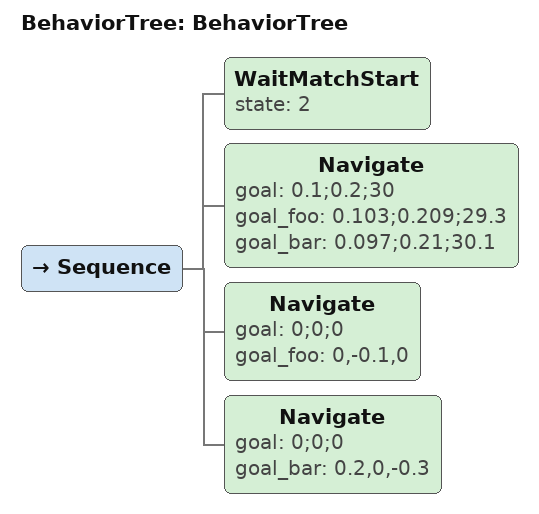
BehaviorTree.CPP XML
<root main_tree_to_execute="BehaviorTree">
    <BehaviorTree ID="BehaviorTree">
        <Sequence>
            <WaitMatchStart state="2" />
            <Navigate goal="0.1;0.2;30" goal_foo="0.103;0.209;29.3" goal_bar="0.097;0.21;30.1" />
            <Navigate goal="0;0;0" goal_foo="0,-0.1,0" />
            <Navigate goal="0;0;0" goal_bar="0.2,0,-0.3" />
        </Sequence>
    </BehaviorTree>
</root>
